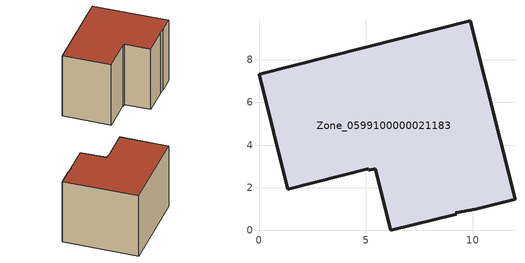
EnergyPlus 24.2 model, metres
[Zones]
Zone_0599100000021183
 floor ground (C_G): 9.25,0.77 6.18,0 5.45,2.9 5.14,2.82 5.13,2.88 1.35,1.93 0,7.31 9.89,9.83 11.99,1.45 10.12,0.98 9.21,0.84 z0
 wall outside (C_F): 9.25,0.77 9.21,0.84 10.12,0.98 11.99,1.45 9.89,9.83 0,7.31 1.35,1.93 5.13,2.88 5.14,2.82 5.45,2.9 6.18,0 9.25,0.77 z0:7.69
 roof outside (C_R): 6.18,0 9.25,0.77 9.21,0.84 10.12,0.98 11.99,1.45 9.89,9.83 0,7.31 1.35,1.93 5.13,2.88 5.14,2.82 5.45,2.9 z7.69
[BUILDING]
Pand.0599100000021183: North Axis=0; Terrain=City; Loads Convergence Tolerance Value=0.04; Temperature Convergence Tolerance Value=0.4; Solar Distribution=FullExterior; Maximum Number of Warmup Days=25; Minimum Number of Warmup Days=1
[Site:Location]
Rotterdam.The.Hague.AP_ZH_NLD Design_Conditions: Latitude=51.96; Longitude=4.45; Time Zone=1; Elevation=-4.5
[SITE:GROUNDTEMPERATURE:BUILDINGSURFACE]
18, 18, 18, 18, 18, 18, 18, 18, 18, 18, 18, 18
[MATERIAL] Thermal Absorptance=0.9; Solar Absorptance=0.7; Visible Absorptance=0.7
Name | Roughness | Thickness | Conductivity | Density | Specific Heat
G.TC.1975-1991 | MediumSmooth | 0.15 | 0.288461 | 540 | 1210
F.TC.1975-1991 | Rough | 0.3 | 0.230769 | 1920 | 840
R.TC.1975-1991 | MediumRough | 0.2 | 0.153846 | 1500 | 1000
[CONSTRUCTION]
C_G: G.TC.1975-1991
C_F: F.TC.1975-1991
C_R: R.TC.1975-1991
[ZONE]
Zone_0599100000021183: Type=1; Multiplier=1; Ceiling Height=Autocalculate; Volume=Autocalculate; Floor Area=autocalculate; Part of Total Floor Area=Yes
[ZONEINFILTRATION:DESIGNFLOWRATE]
Infil_Zone_0599100000021183: Zone or ZoneList or Space or SpaceList=Zone_0599100000021183; Schedule=AlwaysOn; Design Flow Rate Calculation Method=Flow/Area; Flow Rate per Floor Area=0.003; Constant Term Coefficient=1; Temperature Term Coefficient=0; Velocity Term Coefficient=0; Velocity Squared Term Coefficient=0
[HVACTEMPLATE:ZONE:IDEALLOADSAIRSYSTEM]
Zone_0599100000021183: Maximum Heating Supply Air Temperature=50; Minimum Cooling Supply Air Temperature=13; Maximum Heating Supply Air Humidity Ratio=0.0156; Minimum Cooling Supply Air Humidity Ratio=0.0077; Heating Limit=NoLimit; Cooling Limit=NoLimit; Dehumidification Control Type=ConstantSensibleHeatRatio; Cooling Sensible Heat Ratio=0.7; Dehumidification Setpoint=60; Humidification Control Type=None; Humidification Setpoint=30; Outdoor Air Method=None; Outdoor Air Flow Rate per Person=0.00944; Outdoor Air Flow Rate per Zone Floor Area=0; Outdoor Air Flow Rate per Zone=0; Demand Controlled Ventilation Type=None; Outdoor Air Economizer Type=NoEconomizer; Heat Recovery Type=None; Sensible Heat Recovery Effectiveness=0.7; Latent Heat Recovery Effectiveness=0.65
[ZONECONTROL:THERMOSTAT]
ThermostatControl_Zone_0599100000021183: Zone or ZoneList=Zone_0599100000021183; Control Type Schedule=DualSetpointControlType; Control 1=Thermostat_Zone_0599100000021183; Temperature Difference Between Cutout And Setpoint=0
[THERMOSTATSETPOINT:DUALSETPOINT]
Thermostat_Zone_0599100000021183: Heating Setpoint Temperature Schedule=HeatingSetpoint_Zone_0599100000021183; Cooling Setpoint Temperature Schedule=CoolingSetpoint_Zone_0599100000021183
[SCHEDULE:COMPACT]
HeatingSetpoint_Zone_0599100000021183: Through: 12/31, For: AllDays, Until: 24:00, 21
CoolingSetpoint_Zone_0599100000021183: Through: 12/31, For: AllDays, Until: 24:00, 24
DualSetpointControlType: Through: 12/31, For: AllDays, Until: 24:00, 4
AlwaysOn: Through: 12/31, For: AllDays, Until: 24:00, 1
